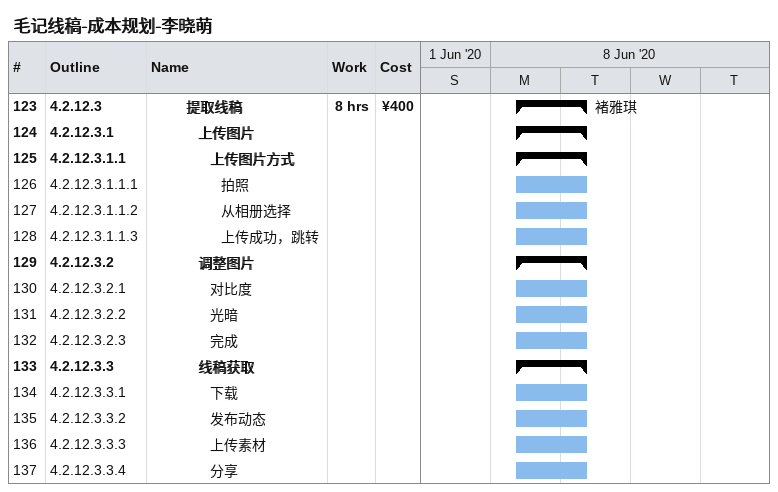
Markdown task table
毛记线稿-成本规划-李晓萌

| ID | WBS | Task | Start | Finish | Resources | Work (h) | Cost (¥) |
|---|---|---|---|---|---|---|---|
| 123 | 4.2.12.3 | **提取线稿** | 2020-06-08 | 2020-06-09 | 褚雅琪 | 8 | 400 |
| 124 | 4.2.12.3.1 | **上传图片** | 2020-06-08 | 2020-06-09 |  |  |  |
| 125 | 4.2.12.3.1.1 | **上传图片方式** | 2020-06-08 | 2020-06-09 |  |  |  |
| 126 | 4.2.12.3.1.1.1 | 拍照 | 2020-06-08 | 2020-06-09 |  |  |  |
| 127 | 4.2.12.3.1.1.2 | 从相册选择 | 2020-06-08 | 2020-06-09 |  |  |  |
| 128 | 4.2.12.3.1.1.3 | 上传成功，跳转 | 2020-06-08 | 2020-06-09 |  |  |  |
| 129 | 4.2.12.3.2 | **调整图片** | 2020-06-08 | 2020-06-09 |  |  |  |
| 130 | 4.2.12.3.2.1 | 对比度 | 2020-06-08 | 2020-06-09 |  |  |  |
| 131 | 4.2.12.3.2.2 | 光暗 | 2020-06-08 | 2020-06-09 |  |  |  |
| 132 | 4.2.12.3.2.3 | 完成 | 2020-06-08 | 2020-06-09 |  |  |  |
| 133 | 4.2.12.3.3 | **线稿获取** | 2020-06-08 | 2020-06-09 |  |  |  |
| 134 | 4.2.12.3.3.1 | 下载 | 2020-06-08 | 2020-06-09 |  |  |  |
| 135 | 4.2.12.3.3.2 | 发布动态 | 2020-06-08 | 2020-06-09 |  |  |  |
| 136 | 4.2.12.3.3.3 | 上传素材 | 2020-06-08 | 2020-06-09 |  |  |  |
| 137 | 4.2.12.3.3.4 | 分享 | 2020-06-08 | 2020-06-09 |  |  |  |
